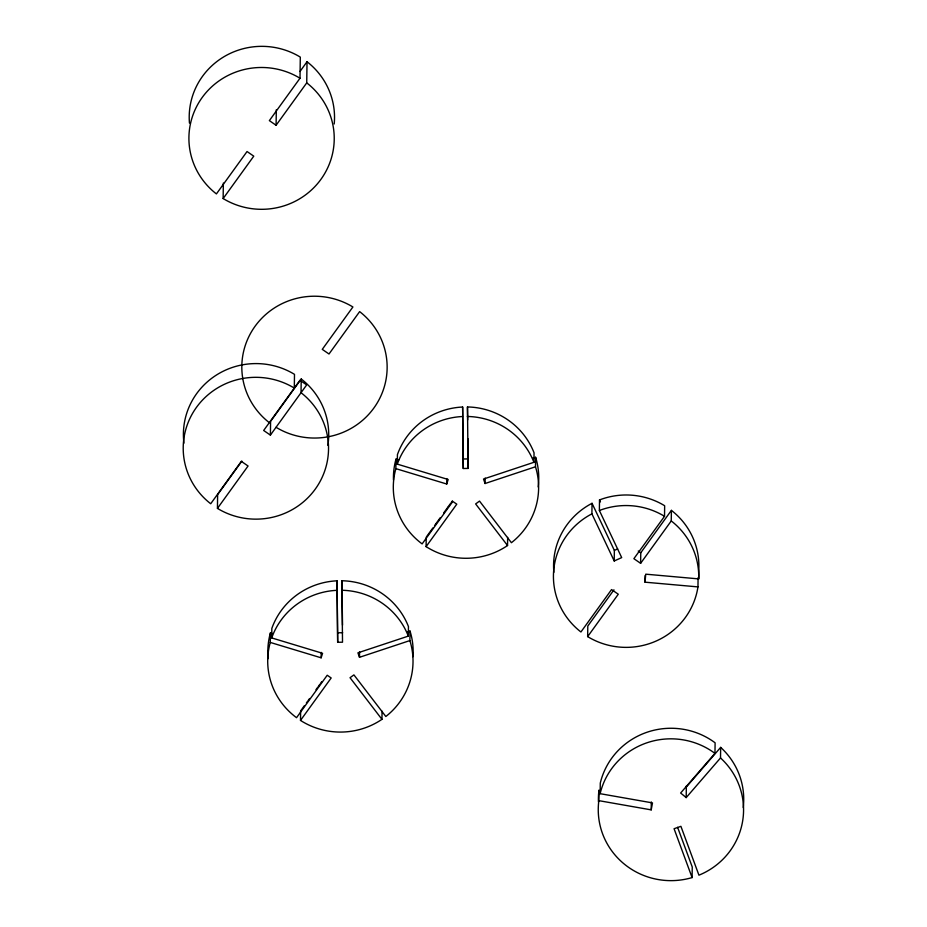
<?xml version="1.0" encoding="UTF-8"?>
<svg xmlns="http://www.w3.org/2000/svg" width="927" height="927" viewBox="0 0 927 927"><rect width="100%" height="100%" fill="white"/><g stroke="black" fill="none" stroke-linecap="round" stroke-linejoin="round"><path stroke-width="1.39" d="M270.394 435.111L306.675 384.902L299.954 380.267L263.662 430.476L270.394 435.111L270.591 421.368L301.217 378.981L301.032 392.712A72.665 70.915 0.8 0 1 315.261 489.132A72.665 70.915 0.8 0 1 217.439 508.39L217.625 494.659L241.877 461.101M300.012 71.46L307.022 61.738L306.733 82.874A72.665 70.915 0.8 0 1 320.962 179.293A72.665 70.915 0.8 0 1 223.14 198.552L223.349 183.048M189.456 123.117A72.665 70.915 0.8 0 1 223.986 56.721A72.665 70.915 0.8 0 1 300.302 57.103L300 78.239L269.363 120.626L276.095 125.261L276.316 109.768M382.063 711.183L381.947 719.34A72.665 70.915 0.8 0 1 300.499 720.418L331.182 677.973L327.219 675.238L296.547 717.695A72.665 70.915 0.8 0 1 270.267 642.434L270.406 632.921L272.526 633.57M270.267 642.434L321.136 657.811L322.573 653.303L271.704 637.915L271.831 628.413A72.665 70.915 0.8 0 1 337.034 580.812L337.671 642.284L342.515 642.214L341.878 580.754A72.665 70.915 0.8 0 1 408.459 626.594L408.32 636.107L357.926 652.828L359.491 657.301L409.885 640.58L410.024 631.067L407.915 631.762M300.499 720.418L300.638 710.905L304.473 705.598M321.136 657.811L321.217 652.388M337.671 642.284L337.034 580.812M359.491 657.301L359.56 651.878M507.66 537.393L507.544 545.539A72.665 70.915 0.8 0 1 426.096 546.629L456.779 504.172L452.816 501.449L422.133 543.894A72.665 70.915 0.8 0 1 395.864 468.645L395.991 459.132L398.749 459.966M395.864 468.645L446.733 484.021L448.158 479.502L397.289 464.126L397.428 454.612A72.665 70.915 0.8 0 1 462.631 407.023L463.257 468.483L468.1 468.425L467.938 438.703M426.096 546.629L426.235 537.115M446.733 484.021L446.802 478.587M463.257 468.483L462.631 407.023M468.1 468.425L467.475 406.953A72.665 70.915 0.8 0 1 534.045 452.793L533.917 462.306L483.523 479.039L485.076 483.512L535.482 466.779L535.609 457.278L532.886 458.181M485.076 483.512L485.157 478.077M698.089 577.66L697.961 586.895A72.665 70.915 0.8 0 1 587.648 636.617L587.799 626.049L613.964 589.839M587.648 636.617L618.286 594.219L611.553 589.584L580.928 631.982A72.665 70.915 0.8 0 1 591.901 513.859L592.04 503.303A72.665 70.915 0.8 0 0 553.871 572.318M591.901 513.859L614.219 560.974L621.693 557.602L599.375 510.499L599.514 499.931A72.665 70.915 0.8 0 1 664.659 505.736L664.52 516.304L633.883 558.691L640.615 563.326L671.252 520.939L671.391 510.371L640.766 552.759L640.615 563.326M677.602 827.324L692.249 867.012L692.098 877.579A72.665 70.915 0.8 0 1 598.842 800.661L598.993 790.094A72.665 70.915 0.8 0 0 598.46 801.948M598.842 800.661L651.206 809.874L652.492 802.898L600.128 793.686L600.279 783.118A72.665 70.915 0.8 0 1 715.111 742.805L714.96 753.373L680.638 793.014L686.189 797.591L720.511 757.95L720.661 747.382L686.339 787.023L686.189 797.591M614.219 560.974L614.358 550.406L592.04 503.303M697.961 586.895L645.007 582.179L645.099 575.574M651.206 809.874L651.31 801.948M645.007 582.179L645.748 574.172L698.703 578.9L698.854 568.332A72.665 70.915 0.8 0 0 671.391 510.371M223.14 198.552L253.766 156.165L247.045 151.53L216.408 193.917A72.665 70.915 0.8 0 1 202.179 97.497A72.665 70.915 0.8 0 1 300 78.239M276.095 125.261L306.733 82.874M217.439 508.39L248.065 466.003L241.344 461.368L210.707 503.755A72.665 70.915 0.8 0 1 196.478 407.335A72.665 70.915 0.8 0 1 294.299 388.077L294.496 374.346A72.665 70.915 0.8 0 0 216.953 374.705A72.665 70.915 0.8 0 0 183.952 443.164M306.385 702.956L307.671 701.183M308.309 700.302L309.583 698.529M315.98 689.688L317.891 687.034M318.529 686.142L319.815 684.381M320.452 683.489L321.727 681.727M426.872 536.235L432.863 527.938M434.543 525.621L435.817 523.848M436.177 523.349L440.325 517.614M443.639 513.025L447.787 507.289M447.961 507.046L450.51 503.512M451.159 502.619L452.434 500.858M614.358 550.406L617.637 548.935M463.396 458.981L468.239 458.911M337.799 632.77L342.642 632.712M638.239 551.02L640.766 552.759M685.644 786.455L686.339 787.023M507.544 545.539L475.632 503.929L479.514 501.09L511.414 542.712A72.665 70.915 0.8 0 0 535.482 466.779M381.947 719.34L350.035 677.718L353.917 674.891L385.829 716.501A72.665 70.915 0.8 0 0 409.885 640.58M599.514 499.931L600.453 501.889M692.098 877.579L674.068 828.726L680.905 826.328L698.935 875.181A72.665 70.915 0.8 0 0 720.511 757.95M467.475 406.953L467.66 419.943M341.878 580.754L342.526 625.134M301.217 378.981A72.665 70.915 0.8 0 1 327.868 445.366M276.049 427.289A72.665 70.915 0.8 0 0 373.871 408.031A72.665 70.915 0.8 0 0 359.641 311.611L329.004 353.998L322.272 349.363L352.909 306.976A72.665 70.915 0.8 0 0 255.087 326.234A72.665 70.915 0.8 0 0 269.317 422.654M268.193 658.645A72.665 70.915 0.8 0 1 270.406 632.921M410.024 631.067A72.665 70.915 0.8 0 1 412.978 656.722M271.704 637.915A72.665 70.915 0.8 0 1 336.907 590.325M341.75 590.256A72.665 70.915 0.8 0 1 408.32 636.107M307.022 61.738A72.665 70.915 0.8 0 1 334.207 123.986M600.128 793.686A72.665 70.915 0.8 0 1 714.96 753.373M720.661 747.382A72.665 70.915 0.8 0 1 743.222 807.533M599.375 510.499A72.665 70.915 0.8 0 1 664.52 516.304M671.252 520.939A72.665 70.915 0.8 0 1 698.703 578.9M535.609 457.278A72.665 70.915 0.8 0 1 538.158 486.942M393.465 480.001A72.665 70.915 0.8 0 1 395.991 459.132M397.289 464.126A72.665 70.915 0.8 0 1 462.503 416.524M467.347 416.466A72.665 70.915 0.8 0 1 533.917 462.306"/></g></svg>
